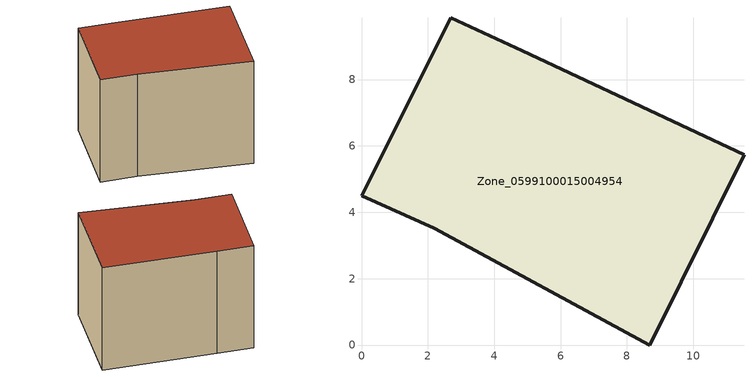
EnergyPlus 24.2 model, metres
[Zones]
Zone_0599100015004954
 floor ground (C_G): 2.69,9.86 4.84,8.87 11.53,5.74 8.69,0 2.19,3.52 0,4.5 z1.04
 wall outside (C_F): 4.84,8.87 2.69,9.86 0,4.5 2.19,3.52 8.69,0 11.53,5.74 4.84,8.87 z1.04:8.65
 roof outside (C_R): 8.69,0 11.53,5.74 4.84,8.87 2.69,9.86 0,4.5 2.19,3.52 z8.65
[BUILDING]
Pand.0599100015004954: North Axis=0; Terrain=City; Loads Convergence Tolerance Value=0.04; Temperature Convergence Tolerance Value=0.4; Solar Distribution=FullExterior; Maximum Number of Warmup Days=25; Minimum Number of Warmup Days=1
[Site:Location]
Rotterdam.The.Hague.AP_ZH_NLD Design_Conditions: Latitude=51.96; Longitude=4.45; Time Zone=1; Elevation=-4.5
[SITE:GROUNDTEMPERATURE:BUILDINGSURFACE]
18, 18, 18, 18, 18, 18, 18, 18, 18, 18, 18, 18
[MATERIAL] Thermal Absorptance=0.9; Solar Absorptance=0.7; Visible Absorptance=0.7
Name | Roughness | Thickness | Conductivity | Density | Specific Heat
G.TI.1946-1964 | MediumSmooth | 0.15 | 1 | 540 | 1210
F.TI.1946-1964 | Rough | 0.3 | 0.857143 | 1920 | 840
R.TI.1946-1964 | MediumRough | 0.2 | 0.277778 | 1500 | 1000
[CONSTRUCTION]
C_G: G.TI.1946-1964
C_F: F.TI.1946-1964
C_R: R.TI.1946-1964
[ZONE]
Zone_0599100015004954: Type=1; Multiplier=1; Ceiling Height=Autocalculate; Volume=Autocalculate; Floor Area=autocalculate; Part of Total Floor Area=Yes
[ZONEINFILTRATION:DESIGNFLOWRATE]
Infil_Zone_0599100015004954: Zone or ZoneList or Space or SpaceList=Zone_0599100015004954; Schedule=AlwaysOn; Design Flow Rate Calculation Method=Flow/Area; Flow Rate per Floor Area=0.003; Constant Term Coefficient=1; Temperature Term Coefficient=0; Velocity Term Coefficient=0; Velocity Squared Term Coefficient=0
[HVACTEMPLATE:ZONE:IDEALLOADSAIRSYSTEM]
Zone_0599100015004954: Maximum Heating Supply Air Temperature=50; Minimum Cooling Supply Air Temperature=13; Maximum Heating Supply Air Humidity Ratio=0.0156; Minimum Cooling Supply Air Humidity Ratio=0.0077; Heating Limit=NoLimit; Cooling Limit=NoLimit; Dehumidification Control Type=ConstantSensibleHeatRatio; Cooling Sensible Heat Ratio=0.7; Dehumidification Setpoint=60; Humidification Control Type=None; Humidification Setpoint=30; Outdoor Air Method=None; Outdoor Air Flow Rate per Person=0.00944; Outdoor Air Flow Rate per Zone Floor Area=0; Outdoor Air Flow Rate per Zone=0; Demand Controlled Ventilation Type=None; Outdoor Air Economizer Type=NoEconomizer; Heat Recovery Type=None; Sensible Heat Recovery Effectiveness=0.7; Latent Heat Recovery Effectiveness=0.65
[ZONECONTROL:THERMOSTAT]
ThermostatControl_Zone_0599100015004954: Zone or ZoneList=Zone_0599100015004954; Control Type Schedule=DualSetpointControlType; Control 1=Thermostat_Zone_0599100015004954; Temperature Difference Between Cutout And Setpoint=0
[THERMOSTATSETPOINT:DUALSETPOINT]
Thermostat_Zone_0599100015004954: Heating Setpoint Temperature Schedule=HeatingSetpoint_Zone_0599100015004954; Cooling Setpoint Temperature Schedule=CoolingSetpoint_Zone_0599100015004954
[SCHEDULE:COMPACT]
HeatingSetpoint_Zone_0599100015004954: Through: 12/31, For: AllDays, Until: 24:00, 21
CoolingSetpoint_Zone_0599100015004954: Through: 12/31, For: AllDays, Until: 24:00, 24
DualSetpointControlType: Through: 12/31, For: AllDays, Until: 24:00, 4
AlwaysOn: Through: 12/31, For: AllDays, Until: 24:00, 1
